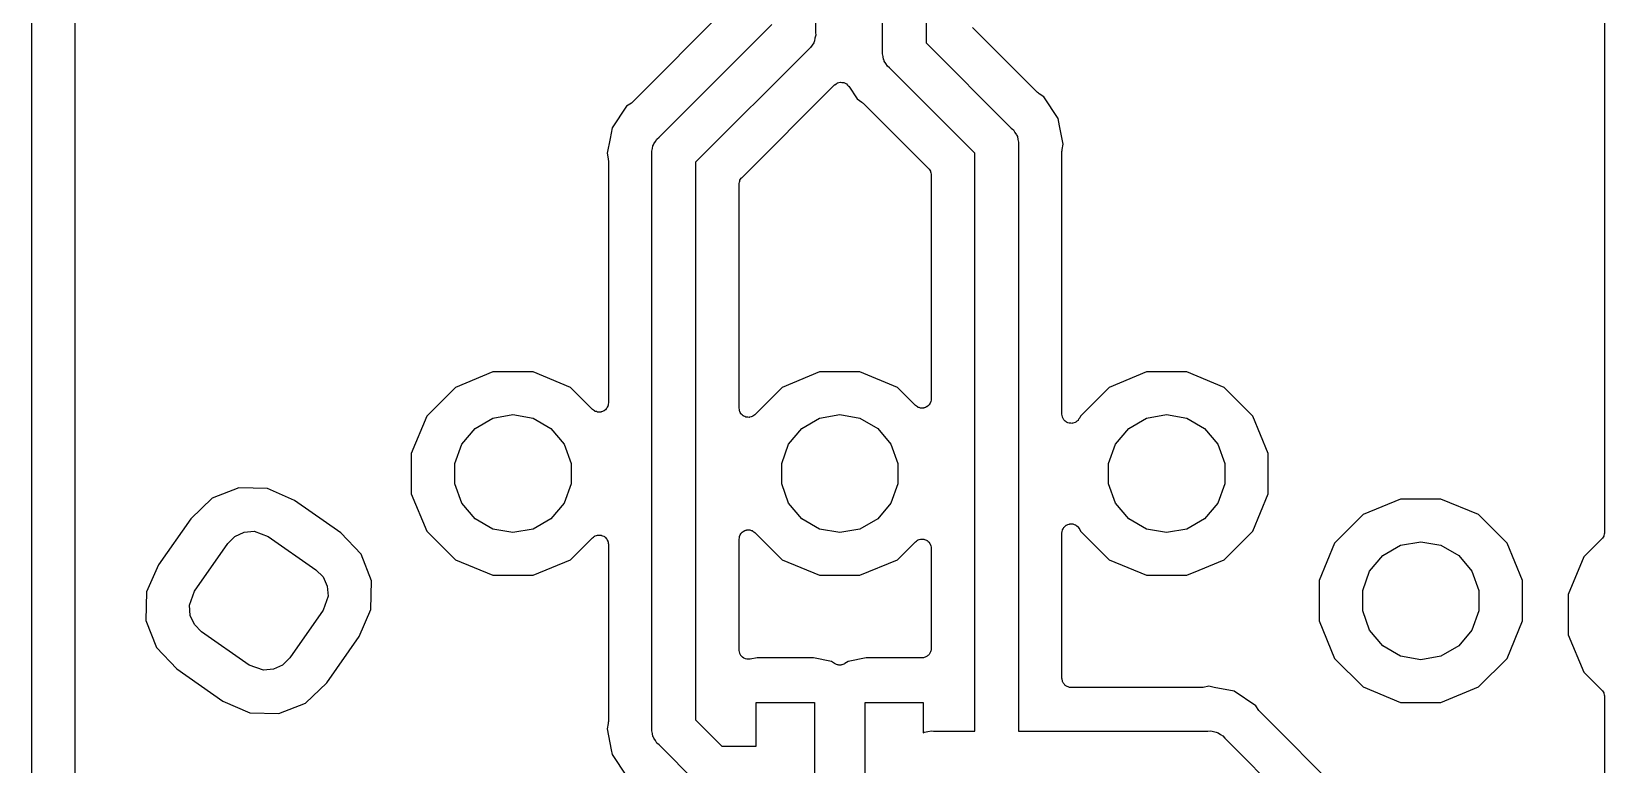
# Model space of a CAD drawing. Extents: x 64 to 244, y -149 to -41.
# Drawn here: x 197.78 to 219.44, y -112.56 to -102.46 of the extents above; entities that cross this region are included whole.
import ezdxf

# ---------------------------------------------------------------- set-up
doc = ezdxf.new("R2010")
doc.units = 0
doc.header["$MEASUREMENT"] = 0
doc.layers.add('BLACK', color=7, linetype='CONTINUOUS')

msp = doc.modelspace()

# ---------------------------------------------------------------- linework, layer by layer
at = {"layer": 'BLACK', "linetype": 'CONTINUOUS'}
for p, q in [((197.785, -80.1343), (197.785, -116.032)), ((198.385, -113.697), (198.385, -80.4354)), ((219.445, -88.1275), (219.445, -109.357)), ((208.58, -89.6506), (208.58, -102.476)), ((209.504, -102.73), (209.504, -90.5641)), ((210.104, -90.6753), (210.104, -102.619)), ((207.343, -102.153), (206.064, -103.432)), ((206.426, -103.919), (207.98, -102.365)), ((211.639, -103.305), (210.741, -102.407)), ((208.533, -102.65), (208.513, -102.685)), ((208.556, -102.618), (208.533, -102.65)), ((208.56, -102.605), (208.556, -102.618)), ((208.566, -102.593), (208.56, -102.605)), ((208.573, -102.554), (208.566, -102.593)), ((208.583, -102.516), (208.573, -102.554)), ((208.58, -102.476), (208.583, -102.516)), ((210.104, -102.619), (211.277, -103.792)), ((208.483, -102.71), (206.929, -104.264)), ((208.513, -102.685), (208.483, -102.71)), ((209.501, -102.77), (209.504, -102.73)), ((209.511, -102.808), (209.501, -102.77)), ((209.518, -102.847), (209.511, -102.808)), ((209.524, -102.859), (209.518, -102.847)), ((209.528, -102.872), (209.524, -102.859)), ((209.551, -102.904), (209.528, -102.872)), ((209.571, -102.939), (209.551, -102.904)), ((209.601, -102.964), (209.571, -102.939)), ((210.774, -104.137), (209.601, -102.964)), ((207.566, -104.476), (208.843, -103.198)), ((208.843, -103.198), (208.845, -103.198)), ((208.845, -103.197), (208.863, -103.185)), ((208.845, -103.198), (208.845, -103.197)), ((208.863, -103.185), (208.879, -103.173)), ((208.879, -103.173), (208.881, -103.173)), ((208.881, -103.173), (208.882, -103.172)), ((208.882, -103.172), (208.902, -103.167)), ((208.902, -103.167), (208.922, -103.162)), ((208.922, -103.162), (208.923, -103.162)), ((208.923, -103.162), (208.925, -103.162)), ((208.925, -103.162), (208.945, -103.164)), ((208.945, -103.164), (208.966, -103.166)), ((208.966, -103.166), (208.967, -103.166)), ((208.967, -103.166), (208.969, -103.166)), ((208.969, -103.166), (208.987, -103.175)), ((208.987, -103.175), (209.006, -103.184)), ((209.006, -103.184), (209.007, -103.185)), ((209.007, -103.185), (209.008, -103.186)), ((209.008, -103.186), (209.023, -103.201)), ((209.023, -103.201), (209.037, -103.215)), ((209.037, -103.215), (209.038, -103.217)), ((209.038, -103.217), (209.039, -103.218)), ((209.039, -103.218), (209.155, -103.392)), ((211.649, -103.312), (211.639, -103.305)), ((211.658, -103.321), (211.649, -103.312)), ((205.98, -103.491), (205.781, -103.789)), ((206.045, -103.448), (205.98, -103.491)), ((206.054, -103.439), (206.045, -103.448)), ((206.064, -103.432), (206.054, -103.439)), ((209.155, -103.392), (209.22, -103.435)), ((209.22, -103.435), (209.229, -103.444)), ((209.229, -103.444), (209.239, -103.451)), ((209.239, -103.451), (210.137, -104.349)), ((211.723, -103.364), (211.658, -103.321)), ((211.922, -103.662), (211.723, -103.364)), ((211.942, -103.764), (211.922, -103.662)), ((205.752, -103.937), (205.711, -104.14)), ((205.781, -103.789), (205.752, -103.937)), ((206.376, -103.979), (206.396, -103.944)), ((206.396, -103.944), (206.426, -103.919)), ((211.277, -103.792), (211.307, -103.817)), ((211.307, -103.817), (211.327, -103.852)), ((211.327, -103.852), (211.35, -103.884)), ((211.35, -103.884), (211.354, -103.897)), ((211.354, -103.897), (211.36, -103.909)), ((211.36, -103.909), (211.367, -103.948)), ((211.367, -103.948), (211.377, -103.986)), ((211.992, -104.013), (211.942, -103.764)), ((211.942, -103.764), (211.942, -103.764)), ((205.711, -104.14), (205.727, -104.216)), ((206.326, -104.113), (206.336, -104.075)), ((206.329, -104.153), (206.326, -104.113)), ((206.329, -112.051), (206.329, -104.153)), ((206.336, -104.075), (206.343, -104.036)), ((206.343, -104.036), (206.349, -104.024)), ((206.349, -104.024), (206.353, -104.011)), ((206.353, -104.011), (206.376, -103.979)), ((210.774, -112.095), (210.774, -104.137)), ((211.377, -103.986), (211.374, -104.026)), ((211.374, -104.026), (211.374, -112.095)), ((211.974, -104.114), (211.976, -104.102)), ((211.974, -107.732), (211.974, -104.114)), ((211.976, -104.089), (211.992, -104.013)), ((211.976, -104.102), (211.976, -104.089)), ((205.727, -104.216), (205.727, -104.229)), ((205.727, -104.229), (205.729, -104.241)), ((205.729, -104.241), (205.729, -107.577)), ((206.929, -104.264), (206.929, -111.94)), ((210.137, -104.349), (210.14, -104.353)), ((210.14, -104.353), (210.144, -104.357)), ((210.144, -104.357), (210.153, -104.371)), ((210.153, -104.371), (210.162, -104.385)), ((210.162, -104.385), (210.164, -104.39)), ((210.164, -104.39), (210.166, -104.395)), ((210.166, -104.395), (210.169, -104.411)), ((207.529, -104.554), (207.534, -104.538)), ((207.53, -104.56), (207.529, -104.554)), ((207.529, -104.565), (207.53, -104.56)), ((207.529, -107.649), (207.529, -104.565)), ((207.534, -104.538), (207.537, -104.522)), ((207.537, -104.522), (207.539, -104.517)), ((207.539, -104.517), (207.541, -104.512)), ((207.541, -104.512), (207.55, -104.498)), ((207.55, -104.498), (207.559, -104.484)), ((207.559, -104.484), (207.563, -104.48)), ((207.563, -104.48), (207.566, -104.476)), ((210.169, -104.411), (210.174, -104.427)), ((210.174, -104.427), (210.173, -104.433)), ((210.173, -104.433), (210.174, -104.438)), ((210.174, -104.438), (210.174, -107.522)), ((204.137, -107.15), (203.622, -107.363)), ((204.693, -107.15), (204.137, -107.15)), ((205.208, -107.363), (204.693, -107.15)), ((208.637, -107.15), (208.122, -107.363)), ((209.193, -107.15), (208.637, -107.15)), ((209.708, -107.363), (209.193, -107.15)), ((213.137, -107.15), (212.622, -107.363)), ((213.693, -107.15), (213.137, -107.15)), ((214.208, -107.363), (213.693, -107.15)), ((203.622, -107.363), (203.228, -107.757)), ((205.512, -107.667), (205.208, -107.363)), ((208.122, -107.363), (207.746, -107.739)), ((209.957, -107.612), (209.708, -107.363)), ((212.622, -107.363), (212.228, -107.757)), ((214.602, -107.757), (214.208, -107.363)), ((205.706, -107.65), (205.702, -107.654)), ((205.713, -107.635), (205.706, -107.65)), ((205.721, -107.621), (205.713, -107.635)), ((205.722, -107.615), (205.721, -107.621)), ((205.725, -107.61), (205.722, -107.615)), ((205.726, -107.594), (205.725, -107.61)), ((205.729, -107.577), (205.726, -107.594)), ((207.532, -107.666), (207.529, -107.649)), ((209.971, -107.622), (209.957, -107.612)), ((209.984, -107.632), (209.971, -107.622)), ((209.989, -107.634), (209.984, -107.632)), ((209.993, -107.638), (209.989, -107.634)), ((210.009, -107.642), (209.993, -107.638)), ((210.025, -107.648), (210.009, -107.642)), ((210.031, -107.648), (210.025, -107.648)), ((210.036, -107.649), (210.031, -107.648)), ((210.052, -107.648), (210.036, -107.649)), ((210.069, -107.648), (210.052, -107.648)), ((210.074, -107.646), (210.069, -107.648)), ((210.08, -107.645), (210.074, -107.646)), ((210.095, -107.638), (210.08, -107.645)), ((210.111, -107.632), (210.095, -107.638)), ((210.115, -107.629), (210.111, -107.632)), ((210.12, -107.627), (210.115, -107.629)), ((210.132, -107.615), (210.12, -107.627)), ((210.144, -107.604), (210.132, -107.615)), ((210.147, -107.599), (210.144, -107.604)), ((210.151, -107.595), (210.147, -107.599)), ((210.158, -107.58), (210.151, -107.595)), ((210.166, -107.566), (210.158, -107.58)), ((210.167, -107.56), (210.166, -107.566)), ((210.17, -107.555), (210.167, -107.56)), ((210.171, -107.539), (210.17, -107.555)), ((210.174, -107.522), (210.171, -107.539)), ((203.228, -107.757), (203.015, -108.272)), ((203.893, -107.928), (204.137, -107.787)), ((204.137, -107.787), (204.415, -107.738)), ((204.415, -107.738), (204.693, -107.787)), ((204.693, -107.787), (204.937, -107.928)), ((205.526, -107.677), (205.512, -107.667)), ((205.538, -107.687), (205.526, -107.677)), ((205.544, -107.689), (205.538, -107.687)), ((205.548, -107.693), (205.544, -107.689)), ((205.564, -107.697), (205.548, -107.693)), ((205.58, -107.703), (205.564, -107.697)), ((205.586, -107.703), (205.58, -107.703)), ((205.591, -107.704), (205.586, -107.703)), ((205.607, -107.703), (205.591, -107.704)), ((205.624, -107.703), (205.607, -107.703)), ((205.629, -107.701), (205.624, -107.703)), ((205.635, -107.7), (205.629, -107.701)), ((205.65, -107.693), (205.635, -107.7)), ((205.665, -107.687), (205.65, -107.693)), ((205.67, -107.684), (205.665, -107.687)), ((205.675, -107.682), (205.67, -107.684)), ((205.687, -107.67), (205.675, -107.682)), ((205.699, -107.659), (205.687, -107.67)), ((205.702, -107.654), (205.699, -107.659)), ((207.533, -107.682), (207.532, -107.666)), ((207.536, -107.687), (207.533, -107.682)), ((207.537, -107.693), (207.536, -107.687)), ((207.545, -107.707), (207.537, -107.693)), ((207.552, -107.722), (207.545, -107.707)), ((207.556, -107.726), (207.552, -107.722)), ((207.559, -107.731), (207.556, -107.726)), ((207.571, -107.742), (207.559, -107.731)), ((207.583, -107.754), (207.571, -107.742)), ((207.588, -107.756), (207.583, -107.754)), ((207.593, -107.759), (207.588, -107.756)), ((207.608, -107.765), (207.593, -107.759)), ((207.623, -107.772), (207.608, -107.765)), ((207.629, -107.773), (207.623, -107.772)), ((207.634, -107.775), (207.629, -107.773)), ((207.651, -107.775), (207.634, -107.775)), ((207.667, -107.776), (207.651, -107.775)), ((207.672, -107.775), (207.667, -107.776)), ((207.678, -107.775), (207.672, -107.775)), ((207.694, -107.769), (207.678, -107.775)), ((207.71, -107.765), (207.694, -107.769)), ((207.714, -107.761), (207.71, -107.765)), ((207.719, -107.759), (207.714, -107.761)), ((207.732, -107.749), (207.719, -107.759)), ((207.746, -107.739), (207.732, -107.749)), ((208.393, -107.928), (208.637, -107.787)), ((208.637, -107.787), (208.915, -107.738)), ((208.915, -107.738), (209.193, -107.787)), ((209.193, -107.787), (209.437, -107.928)), ((211.977, -107.751), (211.974, -107.732)), ((211.98, -107.77), (211.977, -107.751)), ((211.981, -107.773), (211.98, -107.77)), ((211.982, -107.775), (211.981, -107.773)), ((211.991, -107.792), (211.982, -107.775)), ((212, -107.809), (211.991, -107.792)), ((212.002, -107.811), (212, -107.809)), ((212.004, -107.814), (212.002, -107.811)), ((212.019, -107.826), (212.004, -107.814)), ((212.033, -107.839), (212.019, -107.826)), ((212.035, -107.84), (212.033, -107.839)), ((212.037, -107.842), (212.035, -107.84)), ((212.056, -107.849), (212.037, -107.842)), ((212.074, -107.856), (212.056, -107.849)), ((212.076, -107.856), (212.074, -107.856)), ((212.079, -107.857), (212.076, -107.856)), ((212.098, -107.857), (212.079, -107.857)), ((212.118, -107.858), (212.098, -107.857)), ((212.12, -107.857), (212.118, -107.858)), ((212.123, -107.857), (212.12, -107.857)), ((212.141, -107.85), (212.123, -107.857)), ((212.16, -107.845), (212.141, -107.85)), ((212.162, -107.843), (212.16, -107.845)), ((212.165, -107.842), (212.162, -107.843)), ((212.179, -107.83), (212.165, -107.842)), ((212.195, -107.818), (212.179, -107.83)), ((212.196, -107.815), (212.195, -107.818)), ((212.198, -107.814), (212.196, -107.815)), ((212.208, -107.797), (212.198, -107.814)), ((212.218, -107.781), (212.208, -107.797)), ((212.228, -107.757), (212.218, -107.781)), ((212.893, -107.928), (213.137, -107.787)), ((213.137, -107.787), (213.415, -107.738)), ((213.415, -107.738), (213.693, -107.787)), ((213.693, -107.787), (213.937, -107.928)), ((214.815, -108.272), (214.602, -107.757)), ((203.711, -108.144), (203.893, -107.928)), ((204.937, -107.928), (205.119, -108.144)), ((208.211, -108.144), (208.393, -107.928)), ((209.437, -107.928), (209.619, -108.144)), ((212.711, -108.144), (212.893, -107.928)), ((213.937, -107.928), (214.119, -108.144)), ((203.015, -108.272), (203.015, -108.828)), ((203.615, -108.409), (203.711, -108.144)), ((205.119, -108.144), (205.215, -108.409)), ((208.115, -108.409), (208.211, -108.144)), ((209.619, -108.144), (209.715, -108.409)), ((212.615, -108.409), (212.711, -108.144)), ((214.119, -108.144), (214.215, -108.409)), ((214.815, -108.828), (214.815, -108.272)), ((203.615, -108.691), (203.615, -108.409)), ((205.215, -108.409), (205.215, -108.691)), ((208.115, -108.691), (208.115, -108.409)), ((209.715, -108.409), (209.715, -108.691)), ((212.615, -108.691), (212.615, -108.409)), ((214.215, -108.409), (214.215, -108.691)), ((203.711, -108.956), (203.615, -108.691)), ((205.215, -108.691), (205.119, -108.956)), ((208.211, -108.956), (208.115, -108.691)), ((209.715, -108.691), (209.619, -108.956)), ((212.711, -108.956), (212.615, -108.691)), ((214.215, -108.691), (214.119, -108.956)), ((200.273, -108.89), (199.979, -109.171)), ((200.641, -108.747), (200.273, -108.89)), ((201.036, -108.755), (200.641, -108.747)), ((201.409, -108.919), (201.036, -108.755)), ((202.044, -109.364), (201.409, -108.919)), ((203.015, -108.828), (203.228, -109.343)), ((214.602, -109.343), (214.815, -108.828)), ((216.637, -108.9), (216.122, -109.113)), ((217.193, -108.9), (216.637, -108.9)), ((217.708, -109.113), (217.193, -108.9)), ((203.893, -109.172), (203.711, -108.956)), ((205.119, -108.956), (204.937, -109.172)), ((208.393, -109.172), (208.211, -108.956)), ((209.619, -108.956), (209.437, -109.172)), ((212.893, -109.172), (212.711, -108.956)), ((214.119, -108.956), (213.937, -109.172)), ((216.122, -109.113), (215.728, -109.507)), ((218.102, -109.507), (217.708, -109.113)), ((199.979, -109.171), (199.534, -109.806)), ((200.587, -109.415), (200.713, -109.357)), ((200.713, -109.357), (200.852, -109.344)), ((200.852, -109.344), (201.046, -109.415)), ((202.325, -109.658), (202.044, -109.364)), ((203.228, -109.343), (203.622, -109.737)), ((204.137, -109.313), (203.893, -109.172)), ((204.415, -109.362), (204.137, -109.313)), ((204.693, -109.313), (204.415, -109.362)), ((204.937, -109.172), (204.693, -109.313)), ((207.545, -109.393), (207.552, -109.378)), ((207.552, -109.378), (207.556, -109.374)), ((207.556, -109.374), (207.559, -109.369)), ((207.559, -109.369), (207.571, -109.358)), ((207.571, -109.358), (207.583, -109.346)), ((207.583, -109.346), (207.588, -109.344)), ((207.588, -109.344), (207.593, -109.341)), ((207.593, -109.341), (207.608, -109.335)), ((207.608, -109.335), (207.623, -109.328)), ((207.623, -109.328), (207.629, -109.327)), ((207.629, -109.327), (207.634, -109.325)), ((207.634, -109.325), (207.651, -109.325)), ((207.651, -109.325), (207.667, -109.324)), ((207.667, -109.324), (207.672, -109.325)), ((207.672, -109.325), (207.678, -109.325)), ((207.678, -109.325), (207.694, -109.331)), ((207.694, -109.331), (207.71, -109.335)), ((207.71, -109.335), (207.714, -109.339)), ((207.714, -109.339), (207.719, -109.341)), ((207.719, -109.341), (207.732, -109.351)), ((207.732, -109.351), (207.746, -109.361)), ((207.746, -109.361), (208.122, -109.737)), ((208.637, -109.313), (208.393, -109.172)), ((208.915, -109.362), (208.637, -109.313)), ((209.193, -109.313), (208.915, -109.362)), ((209.437, -109.172), (209.193, -109.313)), ((211.974, -109.368), (211.977, -109.349)), ((211.974, -111.368), (211.974, -109.368)), ((211.977, -109.349), (211.98, -109.33)), ((211.98, -109.33), (211.981, -109.327)), ((211.981, -109.327), (211.982, -109.325)), ((211.982, -109.325), (211.991, -109.308)), ((211.991, -109.308), (212, -109.291)), ((212, -109.291), (212.002, -109.289)), ((212.002, -109.289), (212.004, -109.286)), ((212.004, -109.286), (212.019, -109.274)), ((212.019, -109.274), (212.033, -109.261)), ((212.033, -109.261), (212.035, -109.26)), ((212.035, -109.26), (212.037, -109.258)), ((212.037, -109.258), (212.056, -109.251)), ((212.056, -109.251), (212.074, -109.244)), ((212.074, -109.244), (212.076, -109.244)), ((212.076, -109.244), (212.079, -109.243)), ((212.079, -109.243), (212.098, -109.243)), ((212.098, -109.243), (212.118, -109.242)), ((212.118, -109.242), (212.12, -109.243)), ((212.12, -109.243), (212.123, -109.243)), ((212.123, -109.243), (212.141, -109.25)), ((212.141, -109.25), (212.16, -109.255)), ((212.16, -109.255), (212.162, -109.257)), ((212.162, -109.257), (212.165, -109.258)), ((212.165, -109.258), (212.179, -109.27)), ((212.179, -109.27), (212.195, -109.282)), ((212.195, -109.282), (212.196, -109.285)), ((212.196, -109.285), (212.198, -109.286)), ((212.198, -109.286), (212.208, -109.303)), ((212.208, -109.303), (212.218, -109.319)), ((212.218, -109.319), (212.228, -109.343)), ((212.228, -109.343), (212.622, -109.737)), ((213.137, -109.313), (212.893, -109.172)), ((213.415, -109.362), (213.137, -109.313)), ((213.693, -109.313), (213.415, -109.362)), ((213.937, -109.172), (213.693, -109.313)), ((214.208, -109.737), (214.602, -109.343)), ((219.445, -109.369), (219.44, -109.385)), ((219.445, -109.357), (219.444, -109.363)), ((219.444, -109.363), (219.445, -109.369)), ((200.03, -110.169), (200.489, -109.513)), ((200.489, -109.513), (200.587, -109.415)), ((201.046, -109.415), (201.702, -109.874)), ((205.208, -109.737), (205.512, -109.433)), ((205.512, -109.433), (205.526, -109.423)), ((205.526, -109.423), (205.539, -109.413)), ((205.539, -109.413), (205.544, -109.411)), ((205.544, -109.411), (205.548, -109.407)), ((205.548, -109.407), (205.564, -109.403)), ((205.564, -109.403), (205.58, -109.397)), ((205.58, -109.397), (205.586, -109.397)), ((205.586, -109.397), (205.591, -109.396)), ((205.591, -109.396), (205.607, -109.397)), ((205.607, -109.397), (205.624, -109.397)), ((205.624, -109.397), (205.629, -109.399)), ((205.629, -109.399), (205.635, -109.4)), ((205.635, -109.4), (205.65, -109.407)), ((205.65, -109.407), (205.666, -109.413)), ((205.666, -109.413), (205.67, -109.416)), ((205.67, -109.416), (205.675, -109.418)), ((205.675, -109.418), (205.687, -109.43)), ((205.687, -109.43), (205.699, -109.441)), ((205.699, -109.441), (205.702, -109.446)), ((205.702, -109.446), (205.706, -109.45)), ((205.706, -109.45), (205.713, -109.465)), ((205.713, -109.465), (205.721, -109.479)), ((205.721, -109.479), (205.722, -109.485)), ((205.722, -109.485), (205.725, -109.49)), ((205.725, -109.49), (205.726, -109.506)), ((205.726, -109.506), (205.729, -109.523)), ((205.729, -109.523), (205.729, -111.963)), ((207.529, -109.451), (207.532, -109.434)), ((207.529, -110.98), (207.529, -109.451)), ((207.532, -109.434), (207.533, -109.418)), ((207.533, -109.418), (207.536, -109.413)), ((207.536, -109.413), (207.537, -109.407)), ((207.537, -109.407), (207.545, -109.393)), ((209.708, -109.737), (209.957, -109.488)), ((209.957, -109.488), (209.971, -109.478)), ((209.971, -109.478), (209.983, -109.468)), ((209.983, -109.468), (209.989, -109.466)), ((209.989, -109.466), (209.993, -109.462)), ((209.993, -109.462), (210.009, -109.458)), ((210.009, -109.458), (210.025, -109.452)), ((210.025, -109.452), (210.031, -109.452)), ((210.031, -109.452), (210.036, -109.451)), ((210.036, -109.451), (210.052, -109.452)), ((210.052, -109.452), (210.069, -109.452)), ((210.069, -109.452), (210.074, -109.454)), ((210.074, -109.454), (210.08, -109.455)), ((210.08, -109.455), (210.095, -109.462)), ((210.095, -109.462), (210.111, -109.468)), ((210.111, -109.468), (210.115, -109.471)), ((210.115, -109.471), (210.12, -109.473)), ((210.12, -109.473), (210.132, -109.485)), ((210.132, -109.485), (210.144, -109.496)), ((210.144, -109.496), (210.147, -109.501)), ((210.147, -109.501), (210.151, -109.505)), ((210.151, -109.505), (210.158, -109.52)), ((210.158, -109.52), (210.166, -109.534)), ((210.166, -109.534), (210.167, -109.54)), ((210.167, -109.54), (210.17, -109.545)), ((210.17, -109.545), (210.171, -109.561)), ((210.171, -109.561), (210.174, -109.578)), ((210.174, -109.578), (210.174, -110.959)), ((215.728, -109.507), (215.515, -110.022)), ((216.393, -109.678), (216.637, -109.537)), ((216.637, -109.537), (216.915, -109.488)), ((216.915, -109.488), (217.193, -109.537)), ((217.193, -109.537), (217.437, -109.678)), ((218.315, -110.022), (218.102, -109.507)), ((219.408, -109.447), (219.158, -109.697)), ((219.411, -109.443), (219.408, -109.447)), ((219.415, -109.439), (219.411, -109.443)), ((219.424, -109.425), (219.415, -109.439)), ((219.433, -109.411), (219.424, -109.425)), ((219.435, -109.406), (219.433, -109.411)), ((219.437, -109.401), (219.435, -109.406)), ((219.44, -109.385), (219.437, -109.401)), ((199.534, -109.806), (199.37, -110.179)), ((202.468, -110.026), (202.325, -109.658)), ((203.622, -109.737), (204.137, -109.95)), ((204.693, -109.95), (205.208, -109.737)), ((208.122, -109.737), (208.637, -109.95)), ((209.193, -109.95), (209.708, -109.737)), ((212.622, -109.737), (213.137, -109.95)), ((213.865, -109.879), (214.208, -109.737)), ((216.211, -109.894), (216.393, -109.678)), ((217.437, -109.678), (217.619, -109.894)), ((219.158, -109.697), (218.945, -110.212)), ((201.702, -109.874), (201.8, -109.972)), ((201.8, -109.972), (201.858, -110.098)), ((202.46, -110.421), (202.468, -110.026)), ((204.137, -109.95), (204.693, -109.95)), ((208.637, -109.95), (209.193, -109.95)), ((213.137, -109.95), (213.693, -109.95)), ((213.693, -109.95), (213.865, -109.879)), ((215.515, -110.022), (215.515, -110.578)), ((216.115, -110.159), (216.211, -109.894)), ((217.619, -109.894), (217.715, -110.159)), ((218.315, -110.578), (218.315, -110.022)), ((199.37, -110.179), (199.362, -110.574)), ((199.959, -110.363), (200.03, -110.169)), ((201.871, -110.237), (201.8, -110.431)), ((201.858, -110.098), (201.871, -110.237)), ((216.115, -110.441), (216.115, -110.159)), ((217.715, -110.159), (217.715, -110.441)), ((218.945, -110.212), (218.945, -110.768)), ((199.972, -110.502), (199.959, -110.363)), ((201.8, -110.431), (201.341, -111.087)), ((202.296, -110.794), (202.46, -110.421)), ((216.211, -110.706), (216.115, -110.441)), ((217.715, -110.441), (217.619, -110.706)), ((199.362, -110.574), (199.505, -110.942)), ((200.03, -110.628), (199.972, -110.502)), ((200.128, -110.726), (200.03, -110.628)), ((215.515, -110.578), (215.728, -111.093)), ((218.102, -111.093), (218.315, -110.578)), ((200.784, -111.185), (200.128, -110.726)), ((201.851, -111.429), (202.296, -110.794)), ((216.393, -110.922), (216.211, -110.706)), ((217.619, -110.706), (217.437, -110.922)), ((218.945, -110.768), (219.158, -111.283)), ((199.505, -110.942), (199.786, -111.236)), ((201.341, -111.087), (201.243, -111.185)), ((207.529, -110.982), (207.529, -110.98)), ((207.529, -110.983), (207.529, -110.982)), ((207.533, -111.004), (207.529, -110.983)), ((207.537, -111.024), (207.533, -111.004)), ((207.537, -111.025), (207.537, -111.024)), ((207.538, -111.026), (207.537, -111.025)), ((207.548, -111.044), (207.538, -111.026)), ((207.559, -111.062), (207.548, -111.044)), ((207.56, -111.063), (207.559, -111.062)), ((207.561, -111.064), (207.56, -111.063)), ((207.577, -111.077), (207.561, -111.064)), ((207.593, -111.09), (207.577, -111.077)), ((207.594, -111.091), (207.593, -111.09)), ((207.595, -111.092), (207.594, -111.091)), ((207.615, -111.098), (207.595, -111.092)), ((207.634, -111.106), (207.615, -111.098)), ((207.635, -111.106), (207.634, -111.106)), ((207.637, -111.106), (207.635, -111.106)), ((207.657, -111.106), (207.637, -111.106)), ((207.678, -111.106), (207.657, -111.106)), ((207.679, -111.105), (207.678, -111.106)), ((207.681, -111.105), (207.679, -111.105)), ((207.778, -111.086), (207.681, -111.105)), ((208.552, -111.086), (207.778, -111.086)), ((208.799, -111.135), (208.552, -111.086)), ((209.278, -111.086), (209.031, -111.135)), ((210.047, -111.086), (209.278, -111.086)), ((210.058, -111.084), (210.047, -111.086)), ((210.069, -111.084), (210.058, -111.084)), ((210.079, -111.08), (210.069, -111.084)), ((210.09, -111.078), (210.079, -111.08)), ((210.1, -111.073), (210.09, -111.078)), ((210.111, -111.069), (210.1, -111.073)), ((210.119, -111.062), (210.111, -111.069)), ((210.129, -111.056), (210.119, -111.062)), ((210.136, -111.048), (210.129, -111.056)), ((210.144, -111.04), (210.136, -111.048)), ((210.15, -111.031), (210.144, -111.04)), ((210.157, -111.022), (210.15, -111.031)), ((210.161, -111.012), (210.157, -111.022)), ((210.166, -111.002), (210.161, -111.012)), ((210.168, -110.991), (210.166, -111.002)), ((210.172, -110.981), (210.168, -110.991)), ((210.174, -110.959), (210.172, -110.97)), ((210.172, -110.97), (210.172, -110.981)), ((215.728, -111.093), (216.122, -111.487)), ((216.637, -111.063), (216.393, -110.922)), ((216.915, -111.112), (216.637, -111.063)), ((217.193, -111.063), (216.915, -111.112)), ((217.437, -110.922), (217.193, -111.063)), ((217.708, -111.487), (218.102, -111.093)), ((199.786, -111.236), (200.421, -111.681)), ((200.978, -111.256), (200.784, -111.185)), ((201.117, -111.243), (200.978, -111.256)), ((201.243, -111.185), (201.117, -111.243)), ((208.844, -111.165), (208.799, -111.135)), ((208.852, -111.168), (208.844, -111.165)), ((208.859, -111.173), (208.852, -111.168)), ((208.872, -111.177), (208.859, -111.173)), ((208.885, -111.183), (208.872, -111.177)), ((208.893, -111.183), (208.885, -111.183)), ((208.901, -111.186), (208.893, -111.183)), ((208.915, -111.185), (208.901, -111.186)), ((208.929, -111.186), (208.915, -111.185)), ((208.937, -111.183), (208.929, -111.186)), ((208.945, -111.183), (208.937, -111.183)), ((208.958, -111.177), (208.945, -111.183)), ((208.971, -111.173), (208.958, -111.177)), ((208.978, -111.168), (208.971, -111.173)), ((208.986, -111.165), (208.978, -111.168)), ((209.031, -111.135), (208.986, -111.165)), ((219.158, -111.283), (219.408, -111.533)), ((201.557, -111.71), (201.851, -111.429)), ((211.976, -111.379), (211.974, -111.368)), ((211.976, -111.39), (211.976, -111.379)), ((211.98, -111.4), (211.976, -111.39)), ((211.982, -111.411), (211.98, -111.4)), ((211.987, -111.421), (211.982, -111.411)), ((211.991, -111.431), (211.987, -111.421)), ((211.998, -111.44), (211.991, -111.431)), ((212.004, -111.45), (211.998, -111.44)), ((212.012, -111.457), (212.004, -111.45)), ((212.019, -111.465), (212.012, -111.457)), ((212.029, -111.471), (212.019, -111.465)), ((212.037, -111.478), (212.029, -111.471)), ((212.048, -111.482), (212.037, -111.478)), ((212.058, -111.487), (212.048, -111.482)), ((212.069, -111.489), (212.058, -111.487)), ((212.079, -111.493), (212.069, -111.489)), ((212.09, -111.493), (212.079, -111.493)), ((212.101, -111.495), (212.09, -111.493)), ((213.894, -111.495), (212.101, -111.495)), ((213.906, -111.493), (213.894, -111.495)), ((213.919, -111.493), (213.906, -111.493)), ((213.995, -111.477), (213.919, -111.493)), ((214.071, -111.493), (213.995, -111.477)), ((214.346, -111.547), (214.071, -111.493)), ((214.071, -111.493), (214.071, -111.493)), ((214.644, -111.746), (214.346, -111.547)), ((216.122, -111.487), (216.637, -111.7)), ((217.193, -111.7), (217.708, -111.487)), ((219.408, -111.533), (219.411, -111.537)), ((219.411, -111.537), (219.415, -111.541)), ((219.415, -111.541), (219.424, -111.555)), ((200.421, -111.681), (200.794, -111.845)), ((201.189, -111.853), (201.557, -111.71)), ((207.765, -112.3), (207.765, -111.7)), ((207.765, -111.7), (208.565, -111.7)), ((208.565, -111.7), (208.565, -113.5)), ((209.265, -113.5), (209.265, -111.7)), ((209.265, -111.7), (210.065, -111.7)), ((210.065, -111.7), (210.065, -112.118)), ((214.687, -111.811), (214.644, -111.746)), ((216.637, -111.7), (217.193, -111.7)), ((219.424, -111.555), (219.433, -111.569)), ((219.433, -111.569), (219.435, -111.574)), ((219.435, -111.574), (219.437, -111.579)), ((219.437, -111.579), (219.44, -111.595)), ((219.44, -111.595), (219.445, -111.611)), ((219.445, -111.611), (219.444, -111.617)), ((219.444, -111.617), (219.445, -111.623)), ((219.445, -111.623), (219.445, -113.697)), ((200.794, -111.845), (201.189, -111.853)), ((205.729, -111.963), (205.727, -111.975)), ((205.727, -111.975), (205.727, -111.988)), ((206.929, -111.94), (207.289, -112.3)), ((214.696, -111.82), (214.687, -111.811)), ((214.703, -111.83), (214.696, -111.82)), ((215.83, -112.957), (214.703, -111.83)), ((205.727, -111.988), (205.711, -112.064)), ((205.711, -112.064), (205.768, -112.351)), ((206.326, -112.091), (206.329, -112.051)), ((206.336, -112.129), (206.326, -112.091)), ((206.343, -112.168), (206.336, -112.129)), ((206.349, -112.18), (206.343, -112.168)), ((206.353, -112.193), (206.349, -112.18)), ((206.376, -112.225), (206.353, -112.193)), ((210.065, -112.118), (210.081, -112.109)), ((210.081, -112.109), (210.129, -112.1)), ((210.129, -112.1), (210.177, -112.09)), ((210.177, -112.09), (210.207, -112.095)), ((210.207, -112.095), (210.774, -112.095)), ((211.374, -112.095), (213.982, -112.095)), ((213.982, -112.095), (214.022, -112.092)), ((214.022, -112.092), (214.06, -112.102)), ((214.06, -112.102), (214.099, -112.109)), ((214.099, -112.109), (214.111, -112.115)), ((214.111, -112.115), (214.124, -112.119)), ((214.124, -112.119), (214.156, -112.142)), ((214.156, -112.142), (214.191, -112.162)), ((214.191, -112.162), (214.216, -112.192)), ((214.216, -112.192), (215.468, -113.444)), ((205.768, -112.351), (205.781, -112.415)), ((205.781, -112.415), (205.98, -112.713)), ((206.396, -112.26), (206.376, -112.225)), ((206.426, -112.285), (206.396, -112.26)), ((206.944, -112.803), (206.426, -112.285)), ((207.289, -112.3), (207.765, -112.3))]:
    msp.add_line(p, q, dxfattribs=at)

doc.saveas('drawing.dxf')
